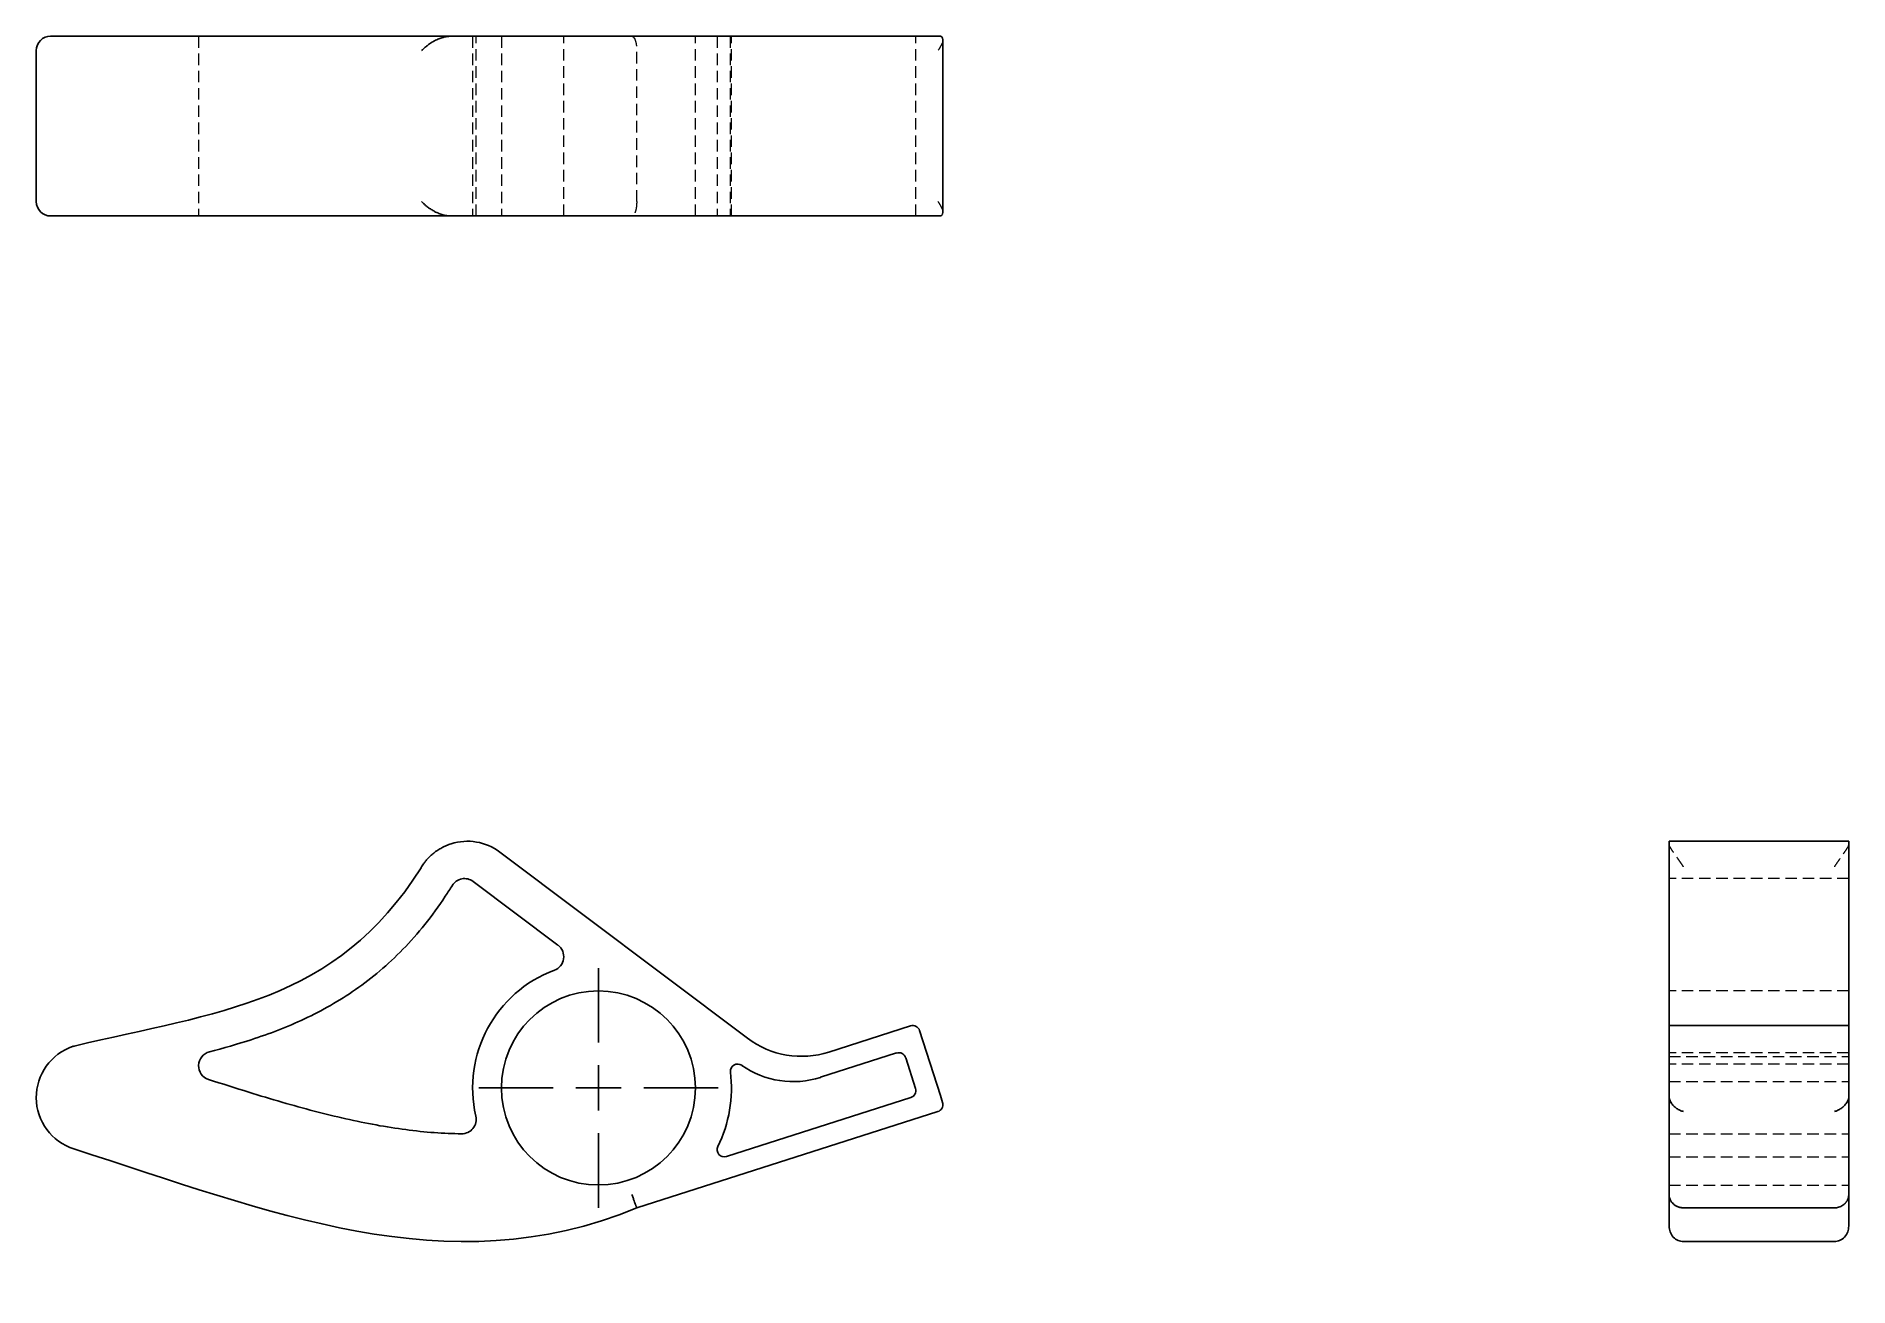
# Model space of a CAD drawing. Header units: millimetres. Extents: x 33 to 233, y 30 to 168.
import ezdxf

# ---------------------------------------------------------------- set-up
doc = ezdxf.new("R2010")
doc.units = ezdxf.units.MM
doc.linetypes.add('HIDDEN', pattern=[1.905, 1.27, -0.635])
doc.layers.add('10', color=7, linetype='Continuous')

# ---------------------------------------------------------------- blocks, each defined once
blk = doc.blocks.new('SW_CENTERMARKSYMBOL_0')
at = {"layer": '10', "color": 0}
for p, q in [((0, 5), (0, 13.2)), ((0, 0), (0, 2.5)), ((-5, 0), (-13.2, 0)), ((0, 0), (-2.5, 0)), ((0, 0), (0, -2.5)), ((0, 0), (2.5, 0)), ((5, 0), (13.2, 0)), ((0, -5), (0, -13.2))]:
    blk.add_line(p, q, dxfattribs=at)

msp = doc.modelspace()

# ---------------------------------------------------------------- linework, layer by layer
at = {"color": 7, "linetype": 'Continuous', "lineweight": 25}
for p, q in [((33, 166.32), (33, 149.67)), ((34.59, 167.9), (37.57, 167.9)), ((78.75, 167.9), (84.12, 167.9)), ((84.12, 167.9), (111.45, 167.9)), ((111.45, 167.9), (120.42, 167.9)), ((120.42, 167.9), (129.43, 167.9)), ((129.43, 167.9), (130.43, 167.9)), ((130.43, 167.9), (132.72, 167.9)), ((132.96, 167.69), (132.99, 167.51)), ((133, 148.48), (133, 167.51)), ((37.57, 148.08), (34.59, 148.08)), ((84.12, 148.08), (78.75, 148.08)), ((84.12, 148.08), (111.45, 148.08)), ((120.42, 148.08), (111.45, 148.08)), ((120.42, 148.08), (129.43, 148.08)), ((130.43, 148.08), (129.43, 148.08)), ((130.43, 148.08), (132.72, 148.08)), ((132.99, 148.48), (132.96, 148.3)), ((232.9, 79.12), (213.08, 79.12)), ((213.08, 77.93), (213.08, 79.12)), ((232.9, 79.12), (232.9, 77.93)), ((84.12, 77.93), (111.45, 57.39)), ((213.08, 77.93), (213.08, 58.79)), ((232.9, 77.93), (232.9, 58.79)), ((81.19, 74.68), (90.54, 67.65)), ((120.42, 55.87), (129.43, 58.75)), ((130.43, 58.24), (132.72, 51.07)), ((232.9, 58.79), (213.08, 58.79)), ((213.08, 58.24), (213.08, 58.79)), ((213.08, 58.24), (213.08, 51.07)), ((232.9, 58.79), (232.9, 58.24)), ((232.9, 58.24), (232.9, 51.07)), ((127.89, 55.77), (119.51, 53.09)), ((129.97, 51.85), (128.89, 55.25)), ((109.13, 44.35), (129.46, 50.86)), ((132.72, 51.07), (132.96, 50.31)), ((213.08, 40.18), (213.08, 51.07)), ((232.9, 51.07), (232.9, 40.18)), ((132.45, 49.32), (99.23, 38.69)), ((214.67, 38.69), (231.32, 38.69)), ((214.67, 34.98), (231.32, 34.98))]:
    msp.add_line(p, q, dxfattribs=at)
at = {"color": 7, "linetype": 'HIDDEN', "lineweight": 18}
for p, q in [((50.9, 167.9), (50.9, 148.08)), ((81.13, 167.9), (81.13, 148.08)), ((81.52, 148.08), (81.52, 167.9)), ((84.3, 167.9), (84.3, 148.08)), ((91.17, 148.08), (91.17, 167.9)), ((99.23, 149.67), (99.23, 166.32)), ((105.7, 148.08), (105.7, 167.9)), ((108.09, 167.9), (108.09, 148.08)), ((109.55, 167.9), (109.55, 148.08)), ((109.67, 148.08), (109.67, 167.9)), ((130.01, 148.08), (130.01, 167.9)), ((232.9, 75), (213.08, 75)), ((232.9, 62.61), (213.08, 62.61)), ((232.9, 55.8), (213.08, 55.8)), ((213.08, 55.4), (232.9, 55.4)), ((232.9, 54.55), (213.08, 54.55)), ((213.08, 52.61), (232.9, 52.61)), ((213.08, 46.86), (232.9, 46.86)), ((213.08, 44.32), (232.9, 44.32)), ((213.08, 41.2), (232.9, 41.2))]:
    msp.add_line(p, q, dxfattribs=at)
at = {"color": 7, "linetype": 'Continuous', "lineweight": 25}
msp.add_circle((95, 51.91), 10.7, dxfattribs=at)
for centre, radius, start, end in [((34.59, 166.32), 1.59, 90, 180), ((132.66, 167.58), 0.323, 18.7768, 78.5494), ((34.59, 149.67), 1.59, 180, 270), ((132.66, 148.4), 0.323, 281.4506, 341.2232), ((80.55, 73.17), 5.95, 53.0781, 107.6344), ((80.23, 73.41), 1.59, 53.0781, 148.2439), ((89.59, 66.38), 1.59, 290.4991, 53.0781), ((95, 51.91), 13.87, 110.4991, 192.9177), ((129.67, 58), 0.793, 17.7344, 107.7344), ((38.95, 50.86), 5.95, 108.4555, 252.3391), ((37.57, 54.99), 1.59, 103.4279, 108.4555), ((117.41, 65.31), 9.91, 233.0781, 287.7344), ((52.49, 54.36), 1.59, 104.5774, 252.0241), ((110.35, 53.76), 0.793, 54.9679, 186.8912), ((116.49, 62.52), 9.91, 234.9679, 287.7344), ((128.13, 55.01), 0.793, 17.7344, 107.7344), ((95, 51.91), 14.67, 333.9213, 6.8912), ((129.22, 51.61), 0.793, 287.7344, 17.7344), ((214.54, 51.07), 1.46, 180.0825, 211.342), ((231.45, 51.07), 1.46, 328.658, 359.9175), ((79.93, 48.45), 1.59, 269.4822, 12.9177), ((108.88, 45.11), 0.793, 153.9213, 287.7344)]:
    msp.add_arc(centre, radius, start, end, dxfattribs=at)
for points, knots in [([(37.57, 167.9), (39.59, 167.9), (41.61, 167.9), (45.67, 167.9), (47.7, 167.9), (51.73, 167.9), (53.73, 167.9), (56.69, 167.9), (57.68, 167.9), (59.62, 167.9), (60.58, 167.9), (63.39, 167.9), (65.18, 167.9), (67.71, 167.9), (68.53, 167.9), (70.12, 167.9), (70.89, 167.9), (73.07, 167.9), (74.37, 167.9), (76.73, 167.9), (77.8, 167.9), (78.75, 167.9)], [0, 0, 0, 0, 0.125, 0.125, 0.25, 0.25, 0.375, 0.375, 0.4375, 0.4375, 0.5, 0.5, 0.625, 0.625, 0.6875, 0.6875, 0.75, 0.75, 0.875, 0.875, 1, 1, 1, 1]), ([(78.75, 167.9), (78.7, 167.9), (78.61, 167.9), (78.46, 167.89), (78.32, 167.87), (78.17, 167.85), (78.02, 167.82), (77.87, 167.78), (77.62, 167.71), (77.26, 167.57), (76.84, 167.36), (76.45, 167.12), (76.12, 166.88), (75.79, 166.61), (75.61, 166.42), (75.5, 166.32)], [0, 0, 0, 0, 0.0327322, 0.0663923, 0.101042, 0.1367377, 0.1735311, 0.2114695, 0.2505958, 0.3686535, 0.4999011, 0.6173248, 0.749737, 0.8525152, 1, 1, 1, 1]), ([(78.75, 148.08), (77.8, 148.08), (76.73, 148.08), (74.37, 148.08), (73.07, 148.08), (70.89, 148.08), (70.12, 148.08), (68.53, 148.08), (67.71, 148.08), (65.18, 148.08), (63.39, 148.08), (60.58, 148.08), (59.62, 148.08), (57.68, 148.08), (56.69, 148.08), (53.73, 148.08), (51.73, 148.08), (47.7, 148.08), (45.67, 148.08), (41.61, 148.08), (39.59, 148.08), (37.57, 148.08)], [0, 0, 0, 0, 0.125, 0.125, 0.25, 0.25, 0.3125, 0.3125, 0.375, 0.375, 0.5, 0.5, 0.5625, 0.5625, 0.625, 0.625, 0.75, 0.75, 0.875, 0.875, 1, 1, 1, 1]), ([(75.5, 149.67), (75.54, 149.62), (75.63, 149.54), (75.76, 149.41), (75.88, 149.3), (75.99, 149.21), (76.18, 149.06), (76.45, 148.86), (76.84, 148.62), (77.26, 148.41), (77.65, 148.27), (77.98, 148.17), (78.24, 148.12), (78.5, 148.09), (78.67, 148.08), (78.75, 148.08)], [0, 0, 0, 0, 0.063104, 0.119654, 0.169652, 0.213097, 0.24999, 0.383303, 0.500147, 0.631374, 0.749452, 0.817124, 0.881261, 0.94212, 1, 1, 1, 1]), ([(75.5, 76.31), (75.54, 76.38), (75.63, 76.51), (75.76, 76.7), (75.88, 76.85), (75.99, 76.99), (76.18, 77.21), (76.45, 77.49), (76.84, 77.83), (77.26, 78.13), (77.65, 78.37), (77.98, 78.54), (78.24, 78.65), (78.5, 78.76), (78.67, 78.81), (78.75, 78.84)], [0, 0, 0, 0, 0.063104, 0.119654, 0.169652, 0.213097, 0.24999, 0.383303, 0.500147, 0.631374, 0.749452, 0.817124, 0.881261, 0.94212, 1, 1, 1, 1]), ([(37.2, 56.53), (52.85, 60.27), (66.14, 61.26), (75.48, 76.27), (75.5, 76.31)], [0.0008901, 0.0008901, 0.0008901, 0.0008901, 0.6687571, 0.6703258, 0.6703258, 0.6703258, 0.6703258]), ([(52.09, 55.9), (53.64, 56.3), (57.2, 57.31), (62.63, 59.38), (68.29, 62.57), (72.66, 66.24), (75.88, 69.88), (77.66, 72.32), (78.63, 73.84), (78.89, 74.25)], [0.2090727, 0.2090727, 0.2090727, 0.2090727, 0.2803253, 0.3737671, 0.4672089, 0.5606506, 0.6073715, 0.6540924, 0.6707109, 0.6707109, 0.6707109, 0.6707109]), ([(52, 52.85), (53.5, 52.37), (57.5, 51.09), (63.73, 49.27), (70.56, 47.71), (75.88, 47), (78.93, 46.87), (79.92, 46.86)], [0.1883877, 0.1883877, 0.1883877, 0.1883877, 0.2607364, 0.383947, 0.5071576, 0.6303682, 0.690957, 0.690957, 0.690957, 0.690957]), ([(132.96, 50.31), (133, 50.18), (133.01, 50.06), (132.97, 49.83), (132.93, 49.74), (132.83, 49.57), (132.76, 49.5), (132.62, 49.39), (132.53, 49.34), (132.45, 49.32)], [0, 0, 0, 0, 0.25, 0.25, 0.5, 0.5, 0.75, 0.75, 1, 1, 1, 1]), ([(213.3, 50.31), (213.37, 50.18), (213.47, 50.06), (213.68, 49.83), (213.8, 49.74), (214.04, 49.57), (214.16, 49.5), (214.41, 49.39), (214.54, 49.34), (214.67, 49.32)], [0, 0, 0, 0, 0.25, 0.25, 0.5, 0.5, 0.75, 0.75, 1, 1, 1, 1]), ([(232.69, 50.31), (232.61, 50.18), (232.51, 50.06), (232.3, 49.83), (232.18, 49.74), (231.94, 49.57), (231.82, 49.5), (231.57, 49.39), (231.44, 49.34), (231.32, 49.32)], [0, 0, 0, 0, 0.25, 0.25, 0.5, 0.5, 0.75, 0.75, 1, 1, 1, 1]), ([(99.23, 38.69), (99.23, 38.69), (99.22, 38.69), (99.22, 38.71), (99.21, 38.74), (99.2, 38.77), (99.18, 38.82), (99.16, 38.88), (99.13, 38.95), (99.1, 39.03), (99.06, 39.16), (98.99, 39.34), (98.9, 39.57), (98.82, 39.8), (98.75, 39.99), (98.7, 40.12), (98.68, 40.18)], [0, 0, 0, 0, 0.051088, 0.103658, 0.157591, 0.212739, 0.268932, 0.325975, 0.383656, 0.441745, 0.500006, 0.614824, 0.749463, 0.836217, 0.919901, 1, 1, 1, 1]), ([(214.67, 38.69), (214.63, 38.69), (214.54, 38.69), (214.41, 38.71), (214.28, 38.74), (214.15, 38.77), (214.02, 38.82), (213.89, 38.88), (213.77, 38.95), (213.65, 39.03), (213.51, 39.16), (213.35, 39.34), (213.21, 39.57), (213.13, 39.8), (213.09, 39.99), (213.09, 40.12), (213.08, 40.18)], [0, 0, 0, 0, 0.051088, 0.103658, 0.157591, 0.212739, 0.268932, 0.325975, 0.383656, 0.441745, 0.500006, 0.614824, 0.749463, 0.836217, 0.919901, 1, 1, 1, 1]), ([(213.08, 36.68), (213.08, 36.78), (213.08, 36.98), (213.08, 37.7), (213.08, 38.74), (213.08, 39.7), (213.08, 40.18)], [0, 0, 0, 0, 0.2287338, 0.4862473, 0.7427864, 1, 1, 1, 1]), ([(232.9, 40.18), (232.9, 40.14), (232.9, 40.06), (232.88, 39.94), (232.86, 39.83), (232.83, 39.73), (232.79, 39.64), (232.75, 39.55), (232.71, 39.47), (232.67, 39.4), (232.63, 39.34), (232.59, 39.29), (232.55, 39.25), (232.52, 39.21), (232.49, 39.18), (232.47, 39.16), (232.45, 39.14), (232.38, 39.07), (232.24, 38.97), (232.02, 38.84), (231.79, 38.75), (231.55, 38.7), (231.39, 38.7), (231.32, 38.69)], [0, 0, 0, 0, 0.051998, 0.102345, 0.150677, 0.196669, 0.240035, 0.280533, 0.317964, 0.352171, 0.38303, 0.410453, 0.434376, 0.454758, 0.471572, 0.484804, 0.494446, 0.500496, 0.605128, 0.708602, 0.809614, 0.90704, 1, 1, 1, 1]), ([(232.9, 40.18), (232.9, 39.7), (232.9, 38.74), (232.9, 37.71), (232.9, 36.99), (232.9, 36.78), (232.9, 36.68)], [0, 0, 0, 0, 0.2566528, 0.5126301, 0.7695797, 1, 1, 1, 1]), ([(213.08, 36.67), (213.1, 36.45), (213.15, 36.02), (213.52, 35.43), (214.07, 35.04), (214.47, 34.99), (214.67, 34.97)], [0, 0, 0, 0, 0.244861, 0.497589, 0.751574, 1, 1, 1, 1]), ([(231.32, 34.97), (231.51, 34.99), (231.91, 35.04), (232.47, 35.43), (232.84, 36.02), (232.88, 36.45), (232.9, 36.67)], [0, 0, 0, 0, 0.248426, 0.502411, 0.755139, 1, 1, 1, 1])]:
    msp.add_open_spline(points, degree=3, knots=knots, dxfattribs=at)
at = {"color": 7, "linetype": 'HIDDEN', "lineweight": 18}
for points, knots in [([(98.68, 167.9), (98.69, 167.9), (98.72, 167.9), (98.77, 167.88), (98.81, 167.86), (98.85, 167.83), (98.88, 167.79), (98.91, 167.75), (98.94, 167.71), (98.97, 167.67), (98.99, 167.63), (99.01, 167.59), (99.02, 167.55), (99.04, 167.52), (99.05, 167.49), (99.06, 167.47), (99.06, 167.45), (99.09, 167.38), (99.13, 167.24), (99.17, 167.02), (99.2, 166.79), (99.22, 166.55), (99.22, 166.39), (99.23, 166.32)], [0, 0, 0, 0, 0.051998, 0.102345, 0.150677, 0.196669, 0.240035, 0.280533, 0.317964, 0.352171, 0.38303, 0.410453, 0.434376, 0.454758, 0.471572, 0.484804, 0.494446, 0.500496, 0.605128, 0.708602, 0.809614, 0.90704, 1, 1, 1, 1]), ([(132.99, 167.51), (132.99, 167.49), (133.01, 167.37), (132.88, 167.05), (132.68, 166.66), (132.5, 166.4), (132.45, 166.32), (132.45, 166.32)], [0, 0, 0, 0, 0.064849, 0.374195, 0.809919, 0.992792, 1, 1, 1, 1]), ([(99.23, 149.67), (99.23, 149.63), (99.22, 149.54), (99.22, 149.41), (99.21, 149.28), (99.2, 149.15), (99.18, 149.02), (99.16, 148.89), (99.13, 148.77), (99.1, 148.65), (99.06, 148.51), (98.99, 148.35), (98.9, 148.21), (98.82, 148.13), (98.75, 148.09), (98.7, 148.09), (98.68, 148.08)], [0, 0, 0, 0, 0.051088, 0.103658, 0.157591, 0.212739, 0.268932, 0.325975, 0.383656, 0.441745, 0.500006, 0.614824, 0.749463, 0.836217, 0.919901, 1, 1, 1, 1]), ([(132.45, 149.67), (132.45, 149.67), (132.5, 149.58), (132.68, 149.32), (132.88, 148.94), (133.01, 148.61), (132.99, 148.5), (132.99, 148.48)], [0, 0, 0, 0, 0.007208, 0.190081, 0.625805, 0.935151, 1, 1, 1, 1]), ([(214.67, 76.31), (214.62, 76.38), (214.54, 76.51), (214.41, 76.7), (214.3, 76.85), (214.21, 76.99), (214.06, 77.21), (213.86, 77.49), (213.62, 77.83), (213.41, 78.13), (213.27, 78.37), (213.17, 78.54), (213.12, 78.65), (213.09, 78.76), (213.08, 78.81), (213.08, 78.84)], [0, 0, 0, 0, 0.063104, 0.119654, 0.169652, 0.213097, 0.24999, 0.383303, 0.500147, 0.631374, 0.749452, 0.817124, 0.881261, 0.94212, 1, 1, 1, 1]), ([(232.9, 78.84), (232.9, 78.83), (232.9, 78.79), (232.89, 78.74), (232.87, 78.69), (232.85, 78.62), (232.82, 78.56), (232.78, 78.48), (232.71, 78.35), (232.57, 78.13), (232.36, 77.83), (232.12, 77.49), (231.88, 77.14), (231.61, 76.75), (231.42, 76.47), (231.32, 76.31)], [0, 0, 0, 0, 0.0327322, 0.0663923, 0.101042, 0.1367377, 0.1735311, 0.2114695, 0.2505958, 0.3686535, 0.4999011, 0.6173248, 0.749737, 0.8525152, 1, 1, 1, 1])]:
    msp.add_open_spline(points, degree=3, knots=knots, dxfattribs=at)
at = {"color": 7, "linetype": 'Continuous', "lineweight": 25}
msp.add_open_spline([(99.23, 38.69), (78.35, 29.99), (58.49, 38.39), (37.14, 45.19)], degree=3, dxfattribs=at)

# ---------------------------------------------------------------- block references
at = {"layer": '10'}
msp.add_blockref('SW_CENTERMARKSYMBOL_0', (95, 51.91), dxfattribs=at)

doc.saveas('drawing.dxf')
